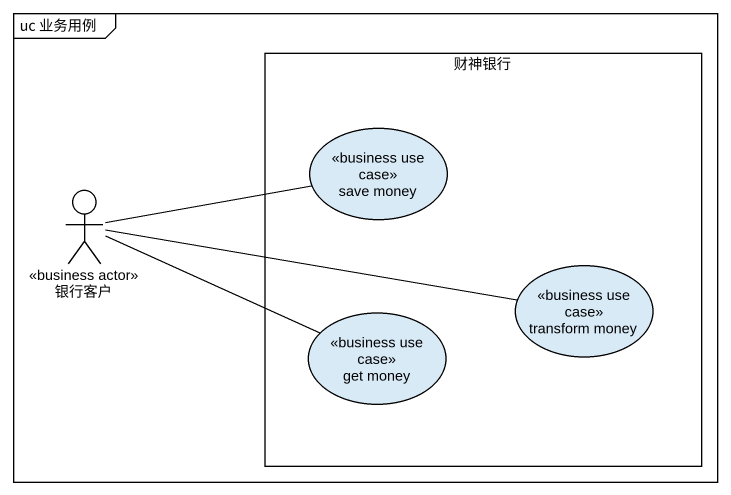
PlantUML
@startuml
mainframe uc 业务用例
rectangle 财神银行 {
  usecase "save money" as save_money <<business use case>>
  usecase "transform money" as transform_money <<business use case>>
  usecase "get money" as get_money <<business use case>>
}
actor 银行客户 <<business actor>>
银行客户 -right- save_money
银行客户 -right- transform_money
银行客户 -right- get_money
@enduml
